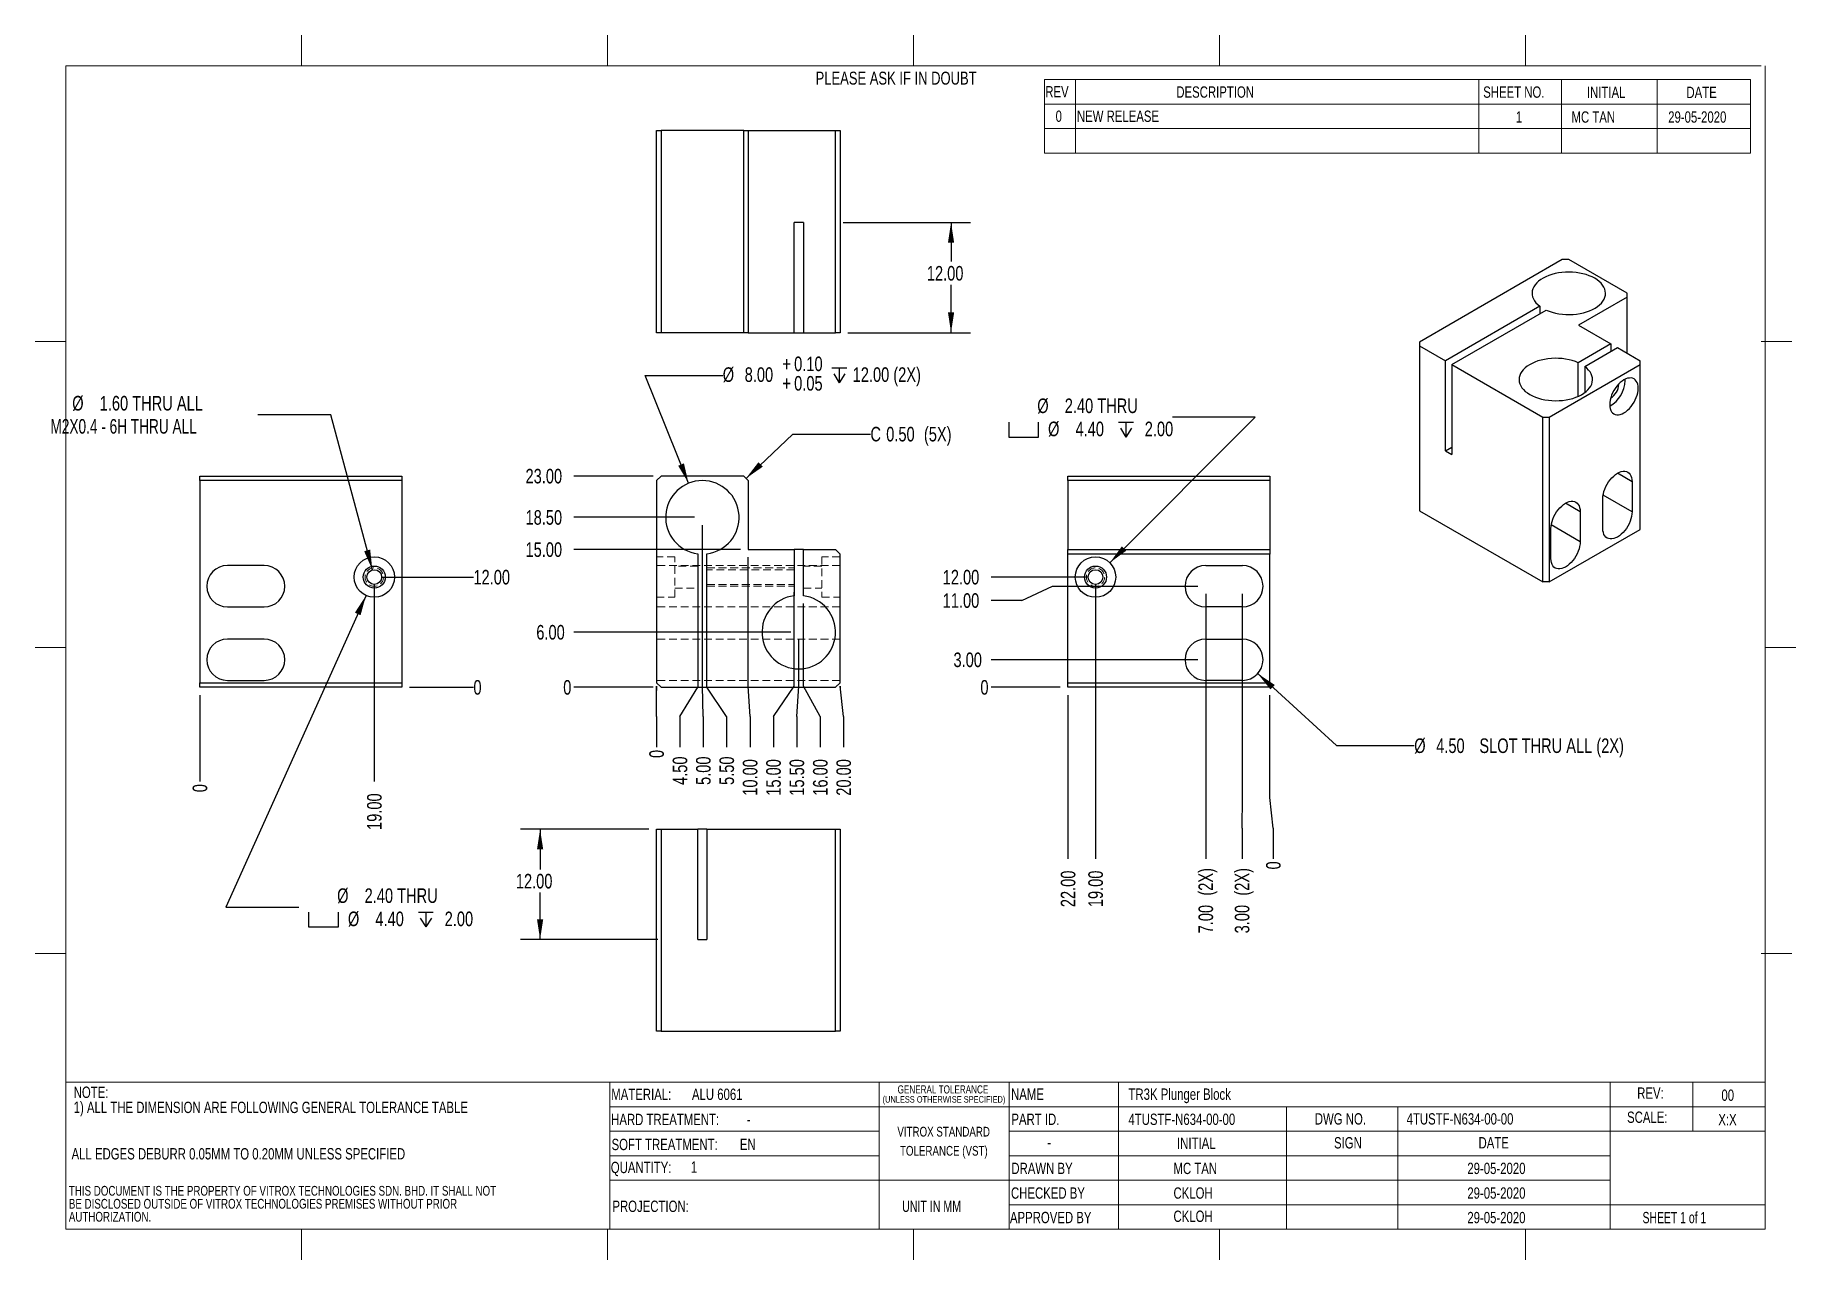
# Model space of a CAD drawing. Header units: millimetres. Extents: x 5 to 293, y 5 to 205.
import ezdxf

# ---------------------------------------------------------------- set-up
doc = ezdxf.new("R2010")
doc.units = ezdxf.units.MM
doc.linetypes.add('HIDDEN', pattern=[1.905, 1.27, -0.635])
doc.layers.add('FORMAT', color=7, linetype='Continuous')
doc.styles.add('SLDTEXTSTYLE0', font='TXT', dxfattribs={"width": 0.75})
doc.styles.add('SLDTEXTSTYLE1', font='TXT', dxfattribs={"width": 0.7})
doc.styles.add('SLDTEXTSTYLE2', font='TXT', dxfattribs={"width": 0.6875})
doc.dimstyles.new('SLDDIMSTYLE0', dxfattribs={"dimtxt": 2.38125, "dimasz": 3.302, "dimexe": 0, "dimexo": 0.0625, "dimgap": 0.595313, "dimtad": 0, "dimtih": 1, "dimtoh": 1, "dimdec": 0, "dimlfac": 0.666667, "dimrnd": 1e-09, "dimdsep": 46, "dimtxsty": 'SLDTEXTSTYLE0', "dimblk1": 'NONE', "dimblk2": 'NONE', "dimsah": 1, "dimcen": 0.09, "dimadec": 0, "dimazin": 2, "dimtfac": 1, "dimtdec": 0, "dimtofl": 0, "dimtmove": 0, "dimatfit": 3, "dimldrblk": 'NONE', "dimfxl": 1, "dimfrac": 2, "dimtolj": 1, "dimtzin": 12, "dimarcsym": 0})
doc.dimstyles.new('SLDDIMSTYLE1', dxfattribs={"dimtxt": 2.38125, "dimasz": 3.302, "dimexe": 0, "dimexo": 0.0625, "dimgap": 0.595313, "dimtad": 0, "dimtih": 1, "dimtoh": 1, "dimlfac": 0.666667, "dimrnd": 1e-09, "dimzin": 4, "dimdsep": 46, "dimtxsty": 'SLDTEXTSTYLE0', "dimblk1": 'NONE', "dimblk2": 'NONE', "dimsah": 1, "dimcen": 0.09, "dimadec": 0, "dimazin": 1, "dimtfac": 1, "dimtofl": 0, "dimtmove": 0, "dimatfit": 3, "dimldrblk": 'NONE', "dimfxl": 1, "dimfrac": 2, "dimtolj": 1, "dimtzin": 12, "dimarcsym": 0})
doc.dimstyles.new('SLDDIMSTYLE2', dxfattribs={"dimtxt": 2.38125, "dimasz": 3.302, "dimexe": 0, "dimexo": 0.0625, "dimgap": 0.595313, "dimtad": 0, "dimtih": 1, "dimtoh": 1, "dimlfac": 0.666667, "dimrnd": 1e-09, "dimzin": 4, "dimdsep": 46, "dimtxsty": 'SLDTEXTSTYLE0', "dimsah": 1, "dimcen": 0, "dimadec": 0, "dimazin": 1, "dimtol": 1, "dimtp": 0.1, "dimtm": -0.05, "dimtfac": 1, "dimtofl": 0, "dimtmove": 0, "dimatfit": 3, "dimfxl": 1, "dimfrac": 2, "dimtolj": 1, "dimtzin": 0, "dimarcsym": 0})
doc.dimstyles.new('SLDDIMSTYLE3', dxfattribs={"dimtxt": 2.38125, "dimasz": 3.302, "dimexe": 0, "dimexo": 0.0625, "dimgap": 0.595313, "dimtad": 0, "dimtih": 1, "dimtoh": 1, "dimlfac": 0.666667, "dimrnd": 1e-09, "dimzin": 4, "dimdsep": 46, "dimtxsty": 'SLDTEXTSTYLE0', "dimblk1": 'NONE', "dimblk2": 'NONE', "dimsah": 1, "dimcen": 0.09, "dimadec": 0, "dimazin": 1, "dimtfac": 1, "dimtofl": 0, "dimtmove": 0, "dimatfit": 3, "dimldrblk": 'NONE', "dimfxl": 1, "dimfrac": 2, "dimtolj": 1, "dimtzin": 12, "dimarcsym": 0})
doc.dimstyles.new('SLDDIMSTYLE4', dxfattribs={"dimtxt": 2.38125, "dimasz": 3.302, "dimexe": 0, "dimexo": 0.0625, "dimgap": 0.595313, "dimtad": 0, "dimtih": 1, "dimtoh": 1, "dimlfac": 0.666667, "dimrnd": 1e-09, "dimzin": 4, "dimdsep": 46, "dimtxsty": 'SLDTEXTSTYLE0', "dimsah": 1, "dimcen": 0, "dimadec": 0, "dimazin": 1, "dimtfac": 1, "dimtofl": 0, "dimtmove": 0, "dimatfit": 3, "dimfxl": 1, "dimfrac": 2, "dimtolj": 1, "dimtzin": 12, "dimarcsym": 0})
doc.dimstyles.new('SLDDIMSTYLE5', dxfattribs={"dimtxt": 2.38125, "dimasz": 3.302, "dimexe": 0, "dimexo": 0.0625, "dimgap": 0.595313, "dimtad": 0, "dimtih": 1, "dimtoh": 1, "dimlfac": 0.666667, "dimrnd": 1e-09, "dimzin": 4, "dimdsep": 46, "dimtxsty": 'SLDTEXTSTYLE0', "dimsah": 1, "dimcen": 0, "dimadec": 0, "dimazin": 1, "dimtfac": 1, "dimtofl": 0, "dimtmove": 0, "dimatfit": 3, "dimfxl": 1, "dimfrac": 2, "dimtolj": 1, "dimtzin": 12, "dimarcsym": 0})
doc.dimstyles.new('SLDDIMSTYLE6', dxfattribs={"dimtxt": 2.38125, "dimasz": 3.302, "dimexe": 0, "dimexo": 0.0625, "dimgap": 0.595313, "dimtad": 0, "dimtih": 1, "dimtoh": 1, "dimlfac": 0.666667, "dimrnd": 1e-09, "dimzin": 4, "dimdsep": 46, "dimtxsty": 'SLDTEXTSTYLE0', "dimsah": 1, "dimcen": 0.09, "dimadec": 0, "dimazin": 1, "dimtfac": 1, "dimtofl": 0, "dimtmove": 0, "dimatfit": 3, "dimfxl": 1, "dimfrac": 2, "dimtolj": 1, "dimtzin": 12, "dimarcsym": 0})

# ---------------------------------------------------------------- blocks, each defined once
blk = doc.blocks.new('SW_NOTE_0')
at = {"color": 0, "linetype": 'Continuous', "lineweight": 0, "char_height": 1.5875, "attachment_point": 1, "style": 'SLDTEXTSTYLE0'}
for s, insert in [('THIS DOCUMENT IS THE PROPERTY OF VITROX TECHNOLOGIES SDN. BHD. IT SHALL NOT', (0, 2.05)), ('AUTHORIZATION.', (0, -2.19)), ('BE DISCLOSED OUTSIDE OF VITROX TECHNOLOGIES PREMISES WITHOUT PRIOR', (0, -0.07))]:
    blk.add_mtext(s, dxfattribs=dict(at, insert=insert))
blk = doc.blocks.new('SW_NOTE_1')
at = {"color": 0, "linetype": 'Continuous', "lineweight": 0, "attachment_point": 2, "style": 'SLDTEXTSTYLE0'}
for s, insert, char_height in [('(UNLESS OTHERWISE SPECIFIED)', (9.22, -0.05), 1.0583), ('GENERAL TOLERANCE', (9.05, 1.71), 1.3229)]:
    blk.add_mtext(s, dxfattribs=dict(at, insert=insert, char_height=char_height))
blk = doc.blocks.new('SW_NOTE_2')
at = {"color": 0, "linetype": 'Continuous', "lineweight": 0, "attachment_point": 1, "style": 'SLDTEXTSTYLE0'}
for s, insert, char_height in [('1) ALL THE DIMENSION ARE FOLLOWING GENERAL TOLERANCE TABLE', (0, -0.08), 1.8521), ('NOTE:', (0, 2.39), 1.852)]:
    blk.add_mtext(s, dxfattribs=dict(at, insert=insert, char_height=char_height))
blk = doc.blocks.new('SW_NOTE_3')
at = {"layer": 'FORMAT', "color": 0, "char_height": 1.5875, "attachment_point": 2, "style": 'SLDTEXTSTYLE0'}
for s, insert in [('VITROX STANDARD', (9.25, 2.05)), ('TOLERANCE (VST)', (9.28, -1.07))]:
    blk.add_mtext(s, dxfattribs=dict(at, insert=insert))
blk = doc.blocks.new('_D')
at = {"layer": 'FORMAT'}
blk.add_line((105.98, 98.51), (93.02, 98.51), dxfattribs=at)
at = {"layer": 'FORMAT', "insert": (91.27, 99.68), "char_height": 2.38, "attachment_point": 1, "style": 'SLDTEXTSTYLE0'}
blk.add_mtext('0', dxfattribs=at)
blk = doc.blocks.new('_None')
blk = doc.blocks.new('_D_1')
at = {"layer": 'FORMAT'}
blk.add_line((128.48, 107.51), (93.02, 107.51), dxfattribs=at)
at = {"layer": 'FORMAT', "insert": (86.87, 108.68), "char_height": 2.381, "attachment_point": 1, "style": 'SLDTEXTSTYLE0'}
blk.add_mtext('6.00', dxfattribs=at)
blk = doc.blocks.new('_D_2')
at = {"layer": 'FORMAT'}
blk.add_line((120.23, 121.01), (93.02, 121.01), dxfattribs=at)
at = {"layer": 'FORMAT', "insert": (85.11, 122.18), "char_height": 2.381, "attachment_point": 1, "style": 'SLDTEXTSTYLE0'}
blk.add_mtext('15.00', dxfattribs=at)
blk = doc.blocks.new('_D_3')
at = {"layer": 'FORMAT'}
blk.add_line((112.73, 126.26), (93.02, 126.26), dxfattribs=at)
at = {"layer": 'FORMAT', "insert": (85.11, 127.43), "char_height": 2.381, "attachment_point": 1, "style": 'SLDTEXTSTYLE0'}
blk.add_mtext('18.50', dxfattribs=at)
blk = doc.blocks.new('_D_4')
at = {"layer": 'FORMAT'}
blk.add_line((105.98, 133.01), (93.02, 133.01), dxfattribs=at)
at = {"layer": 'FORMAT', "insert": (85.11, 134.18), "char_height": 2.381, "attachment_point": 1, "style": 'SLDTEXTSTYLE0'}
blk.add_mtext('23.00', dxfattribs=at)
blk = doc.blocks.new('_D_5')
at = {"layer": 'FORMAT'}
for p, q in [((106.5, 93.71), (106.5, 98.71)), ((106.5, 98.71), (106.5, 97.99)), ((106.5, 93.71), (106.5, 88.71))]:
    blk.add_line(p, q, dxfattribs=at)
at = {"layer": 'FORMAT', "insert": (105.33, 86.95), "char_height": 2.38, "attachment_point": 1, "rotation": 90, "style": 'SLDTEXTSTYLE0'}
blk.add_mtext('0', dxfattribs=at)
blk = doc.blocks.new('_D_6')
at = {"layer": 'FORMAT'}
for q in [(113.25, 98.51), (110.33, 88.71)]:
    blk.add_line((110.33, 93.71), q, dxfattribs=at)
at = {"layer": 'FORMAT', "insert": (109.15, 82.55), "char_height": 2.381, "attachment_point": 1, "rotation": 90, "style": 'SLDTEXTSTYLE0'}
blk.add_mtext('4.50', dxfattribs=at)
blk = doc.blocks.new('_D_7')
at = {"layer": 'FORMAT'}
for p, q in [((114, 98.71), (114, 124.99)), ((114.15, 93.71), (114, 98.71)), ((114.15, 93.71), (114.15, 88.71))]:
    blk.add_line(p, q, dxfattribs=at)
at = {"layer": 'FORMAT', "insert": (112.97, 82.55), "char_height": 2.381, "attachment_point": 1, "rotation": 90, "style": 'SLDTEXTSTYLE0'}
blk.add_mtext('5.00', dxfattribs=at)
blk = doc.blocks.new('_D_8')
at = {"layer": 'FORMAT'}
for q in [(114.75, 98.51), (117.97, 88.71)]:
    blk.add_line((117.97, 93.71), q, dxfattribs=at)
at = {"layer": 'FORMAT', "insert": (116.79, 82.55), "char_height": 2.381, "attachment_point": 1, "rotation": 90, "style": 'SLDTEXTSTYLE0'}
blk.add_mtext('5.50', dxfattribs=at)
blk = doc.blocks.new('_D_9')
at = {"layer": 'FORMAT'}
for p, q in [((121.5, 98.71), (121.5, 119.74)), ((121.79, 93.71), (121.5, 98.71)), ((121.79, 93.71), (121.79, 88.71))]:
    blk.add_line(p, q, dxfattribs=at)
at = {"layer": 'FORMAT', "insert": (120.61, 80.79), "char_height": 2.381, "attachment_point": 1, "rotation": 90, "style": 'SLDTEXTSTYLE0'}
blk.add_mtext('10.00', dxfattribs=at)
blk = doc.blocks.new('_D_10')
at = {"layer": 'FORMAT'}
for p, q in [((129, 98.71), (129, 114.04)), ((125.61, 93.71), (129, 98.71)), ((125.61, 93.71), (125.61, 88.71))]:
    blk.add_line(p, q, dxfattribs=at)
at = {"layer": 'FORMAT', "insert": (124.43, 80.79), "char_height": 2.381, "attachment_point": 1, "rotation": 90, "style": 'SLDTEXTSTYLE0'}
blk.add_mtext('15.00', dxfattribs=at)
blk = doc.blocks.new('_D_11')
at = {"layer": 'FORMAT'}
for p, q in [((129.75, 98.71), (129.75, 106.24)), ((129.43, 93.71), (129.75, 98.71)), ((129.43, 93.71), (129.43, 88.71))]:
    blk.add_line(p, q, dxfattribs=at)
at = {"layer": 'FORMAT', "insert": (128.25, 80.79), "char_height": 2.381, "attachment_point": 1, "rotation": 90, "style": 'SLDTEXTSTYLE0'}
blk.add_mtext('15.50', dxfattribs=at)
blk = doc.blocks.new('_D_12')
at = {"layer": 'FORMAT'}
for p, q in [((130.5, 98.71), (130.5, 112.19)), ((133.25, 93.71), (130.5, 98.71)), ((133.25, 93.71), (133.25, 88.71))]:
    blk.add_line(p, q, dxfattribs=at)
at = {"layer": 'FORMAT', "insert": (132.08, 80.79), "char_height": 2.381, "attachment_point": 1, "rotation": 90, "style": 'SLDTEXTSTYLE0'}
blk.add_mtext('16.00', dxfattribs=at)
blk = doc.blocks.new('_D_13')
at = {"layer": 'FORMAT'}
for p, q in [((137.07, 93.71), (136.5, 98.71)), ((136.5, 98.71), (136.5, 97.99)), ((137.07, 93.71), (137.07, 88.71))]:
    blk.add_line(p, q, dxfattribs=at)
at = {"layer": 'FORMAT', "insert": (135.9, 80.79), "char_height": 2.381, "attachment_point": 1, "rotation": 90, "style": 'SLDTEXTSTYLE0'}
blk.add_mtext('20.00', dxfattribs=at)
blk = doc.blocks.new('SW_SYMBOL_HOLE_DEPTH')
at = {"layer": 'FORMAT', "color": 0}
for p, q in [((0, 875), (800, 875)), ((100, 555), (400, 75)), ((400, 875), (400, 75)), ((700, 555), (400, 75))]:
    blk.add_line(p, q, dxfattribs=at)
blk = doc.blocks.new('_D_14')
at = {"layer": 'FORMAT'}
for p, q in [((111.75, 131.82), (104.63, 149.45)), ((104.63, 149.45), (117.33, 149.45))]:
    blk.add_line(p, q, dxfattribs=at)
blk.add_solid([(111.75, 131.82), (110.99, 135.07), (110.05, 134.69)], dxfattribs=at)
at = {"layer": 'FORMAT', "xscale": 0.0030416748, "yscale": 0.0030416748, "zscale": 0.0030416748}
blk.add_blockref('SW_SYMBOL_HOLE_DEPTH', (135.16, 148.02), dxfattribs=at)
at = {"layer": 'FORMAT', "attachment_point": 1, "style": 'SLDTEXTSTYLE0'}
for s, insert, char_height in [('0.10', (129, 152.52), 2.381), ('%%c', (117.33, 150.76), 2.381), ('8.00', (120.92, 150.76), 2.381), ('+', (127.08, 152.52), 2.38), ('12.00 (2X)', (138.56, 150.76), 2.381), ('+', (127.08, 149.34), 2.38), ('0.05', (129, 149.34), 2.381)]:
    blk.add_mtext(s, dxfattribs=dict(at, insert=insert, char_height=char_height))
blk = doc.blocks.new('SW_CHAMFER_DIMENSION_0')
at = {"layer": 'FORMAT', "color": 0}
for p, q in [((-20.33, -5.34), (-12.7, 1.89)), ((-12.7, 1.89), (0, 1.89))]:
    blk.add_line(p, q, dxfattribs=at)
blk.add_solid([(-20.33, -5.34), (-17.59, -3.44), (-18.29, -2.7)], dxfattribs=at)
at = {"layer": 'FORMAT', "color": 0, "attachment_point": 1, "style": 'SLDTEXTSTYLE0'}
for s, insert, char_height in [('C', (0, 3.07), 2.38), ('0.50', (2.58, 3.07), 2.381), ('(5X)', (8.74, 3.07), 2.381)]:
    blk.add_mtext(s, dxfattribs=dict(at, insert=insert, char_height=char_height))
blk = doc.blocks.new('_D_15')
at = {"layer": 'FORMAT'}
for p, q in [((206.74, 80.51), (206.74, 97.24)), ((207.27, 75.51), (206.74, 80.51)), ((207.27, 75.51), (207.27, 70.51))]:
    blk.add_line(p, q, dxfattribs=at)
at = {"layer": 'FORMAT', "insert": (206.1, 68.75), "char_height": 2.38, "attachment_point": 1, "rotation": 90, "style": 'SLDTEXTSTYLE0'}
blk.add_mtext('0', dxfattribs=at)
blk = doc.blocks.new('_D_16')
at = {"layer": 'FORMAT'}
for p, q in [((202.24, 80.51), (202.24, 113.74)), ((202.17, 75.51), (202.24, 80.51)), ((202.17, 75.51), (202.17, 70.51))]:
    blk.add_line(p, q, dxfattribs=at)
at = {"layer": 'FORMAT', "char_height": 2.381, "attachment_point": 1, "rotation": 90, "style": 'SLDTEXTSTYLE0'}
for s, insert in [('(2X)', (200.99, 64.47)), ('3.00', (200.99, 58.31))]:
    blk.add_mtext(s, dxfattribs=dict(at, insert=insert))
blk = doc.blocks.new('_D_17')
at = {"layer": 'FORMAT'}
blk.add_line((196.24, 113.74), (196.24, 70.51), dxfattribs=at)
at = {"layer": 'FORMAT', "char_height": 2.381, "attachment_point": 1, "rotation": 90, "style": 'SLDTEXTSTYLE0'}
for s, insert in [('(2X)', (195.06, 64.47)), ('7.00', (195.06, 58.31))]:
    blk.add_mtext(s, dxfattribs=dict(at, insert=insert))
blk = doc.blocks.new('_D_18')
at = {"layer": 'FORMAT'}
blk.add_line((178.24, 115.24), (178.24, 70.51), dxfattribs=at)
at = {"layer": 'FORMAT', "insert": (177.06, 62.59), "char_height": 2.381, "attachment_point": 1, "rotation": 90, "style": 'SLDTEXTSTYLE0'}
blk.add_mtext('19.00', dxfattribs=at)
blk = doc.blocks.new('_D_19')
at = {"layer": 'FORMAT'}
blk.add_line((173.74, 97.24), (173.74, 70.51), dxfattribs=at)
at = {"layer": 'FORMAT', "insert": (172.56, 62.59), "char_height": 2.381, "attachment_point": 1, "rotation": 90, "style": 'SLDTEXTSTYLE0'}
blk.add_mtext('22.00', dxfattribs=at)
blk = doc.blocks.new('_D_20')
at = {"layer": 'FORMAT'}
blk.add_line((172.47, 98.51), (161.19, 98.51), dxfattribs=at)
at = {"layer": 'FORMAT', "insert": (159.43, 99.68), "char_height": 2.38, "attachment_point": 1, "style": 'SLDTEXTSTYLE0'}
blk.add_mtext('0', dxfattribs=at)
blk = doc.blocks.new('_D_21')
at = {"layer": 'FORMAT'}
blk.add_line((194.97, 103.01), (161.19, 103.01), dxfattribs=at)
at = {"layer": 'FORMAT', "insert": (155.03, 104.18), "char_height": 2.381, "attachment_point": 1, "style": 'SLDTEXTSTYLE0'}
blk.add_mtext('3.00', dxfattribs=at)
blk = doc.blocks.new('_D_22')
at = {"layer": 'FORMAT'}
for p, q in [((166.19, 112.68), (161.19, 112.68)), ((166.19, 112.68), (171.19, 115.01)), ((171.19, 115.01), (194.97, 115.01))]:
    blk.add_line(p, q, dxfattribs=at)
at = {"layer": 'FORMAT', "insert": (153.27, 113.86), "char_height": 2.381, "attachment_point": 1, "style": 'SLDTEXTSTYLE0'}
blk.add_mtext('11.00', dxfattribs=at)
blk = doc.blocks.new('_D_23')
at = {"layer": 'FORMAT'}
blk.add_line((176.97, 116.51), (161.19, 116.51), dxfattribs=at)
at = {"layer": 'FORMAT', "insert": (153.27, 117.68), "char_height": 2.381, "attachment_point": 1, "style": 'SLDTEXTSTYLE0'}
blk.add_mtext('12.00', dxfattribs=at)
blk = doc.blocks.new('SW_SYMBOL_HOLE_SPOT')
at = {"layer": 'FORMAT', "color": 0}
for p, q in [((0, 875), (0, 75)), ((0, 75), (1600, 75)), ((1600, 75), (1600, 875))]:
    blk.add_line(p, q, dxfattribs=at)
blk = doc.blocks.new('_D_24')
at = {"layer": 'FORMAT'}
for p, q in [((180.57, 118.84), (204.33, 142.6)), ((204.33, 142.6), (190.84, 142.6))]:
    blk.add_line(p, q, dxfattribs=at)
blk.add_solid([(180.57, 118.84), (183.26, 120.81), (182.55, 121.53)], dxfattribs=at)
at = {"layer": 'FORMAT', "xscale": 0.0030416748, "yscale": 0.0030416748, "zscale": 0.0030416748}
for name, p in [('SW_SYMBOL_HOLE_SPOT', (164.05, 139.15)), ('SW_SYMBOL_HOLE_DEPTH', (181.99, 139.15))]:
    blk.add_blockref(name, p, dxfattribs=at)
at = {"layer": 'FORMAT', "char_height": 2.381, "attachment_point": 1, "style": 'SLDTEXTSTYLE0'}
for s, insert in [('%%c', (168.72, 145.67)), ('2.40 THRU', (173.21, 145.67)), ('%%c', (170.48, 141.89)), ('4.40', (174.97, 141.89)), ('2.00', (186.28, 141.89))]:
    blk.add_mtext(s, dxfattribs=dict(at, insert=insert))
blk = doc.blocks.new('_D_25')
at = {"layer": 'FORMAT'}
for p, q in [((204.73, 100.73), (217.61, 89.02)), ((217.61, 89.02), (230.31, 89.02))]:
    blk.add_line(p, q, dxfattribs=at)
blk.add_solid([(204.73, 100.73), (206.83, 98.14), (207.52, 98.89)], dxfattribs=at)
at = {"layer": 'FORMAT', "attachment_point": 1, "style": 'SLDTEXTSTYLE0'}
for s, insert, char_height in [('%%c', (230.31, 90.15), 2.381), ('4.50', (233.9, 90.15), 2.381), ('SLOT THRU ALL (2X)', (240.95, 90.15), 2.3813)]:
    blk.add_mtext(s, dxfattribs=dict(at, insert=insert, char_height=char_height))
blk = doc.blocks.new('_D_26')
at = {"layer": 'FORMAT'}
for p, q in [((105.23, 75.32), (84.31, 75.32)), ((87.49, 75.32), (87.49, 68.74)), ((87.49, 57.32), (87.49, 64.96)), ((106.73, 57.32), (84.31, 57.32))]:
    blk.add_line(p, q, dxfattribs=at)
for points in [[(87.49, 75.32), (86.98, 72.01), (88, 72.01)], [(87.49, 57.32), (88, 60.62), (86.98, 60.62)]]:
    blk.add_solid(points, dxfattribs=at)
at = {"layer": 'FORMAT', "insert": (83.53, 68.03), "char_height": 2.381, "attachment_point": 1, "style": 'SLDTEXTSTYLE0'}
blk.add_mtext('12.00', dxfattribs=at)
blk = doc.blocks.new('_D_27')
at = {"layer": 'FORMAT'}
blk.add_line((66.17, 98.51), (76.6, 98.51), dxfattribs=at)
at = {"layer": 'FORMAT', "insert": (76.6, 99.68), "char_height": 2.38, "attachment_point": 1, "style": 'SLDTEXTSTYLE0'}
blk.add_mtext('0', dxfattribs=at)
blk = doc.blocks.new('_D_28')
at = {"layer": 'FORMAT'}
blk.add_line((61.67, 116.51), (76.6, 116.51), dxfattribs=at)
at = {"layer": 'FORMAT', "insert": (76.6, 117.68), "char_height": 2.381, "attachment_point": 1, "style": 'SLDTEXTSTYLE0'}
blk.add_mtext('12.00', dxfattribs=at)
blk = doc.blocks.new('_D_29')
at = {"layer": 'FORMAT'}
blk.add_line((31.9, 97.24), (31.9, 83.12), dxfattribs=at)
at = {"layer": 'FORMAT', "insert": (30.72, 81.36), "char_height": 2.38, "attachment_point": 1, "rotation": 90, "style": 'SLDTEXTSTYLE0'}
blk.add_mtext('0', dxfattribs=at)
blk = doc.blocks.new('_D_30')
at = {"layer": 'FORMAT'}
blk.add_line((60.4, 115.24), (60.4, 83.12), dxfattribs=at)
at = {"layer": 'FORMAT', "insert": (59.22, 75.2), "char_height": 2.381, "attachment_point": 1, "rotation": 90, "style": 'SLDTEXTSTYLE0'}
blk.add_mtext('19.00', dxfattribs=at)
blk = doc.blocks.new('_D_31')
at = {"layer": 'FORMAT'}
for p, q in [((59.05, 113.5), (36.17, 62.59)), ((36.17, 62.59), (48.07, 62.59))]:
    blk.add_line(p, q, dxfattribs=at)
blk.add_solid([(59.05, 113.5), (57.23, 110.69), (58.16, 110.28)], dxfattribs=at)
at = {"layer": 'FORMAT', "xscale": 0.0030416748, "yscale": 0.0030416748, "zscale": 0.0030416748}
for name, p in [('SW_SYMBOL_HOLE_SPOT', (49.66, 59.13)), ('SW_SYMBOL_HOLE_DEPTH', (67.6, 59.13))]:
    blk.add_blockref(name, p, dxfattribs=at)
at = {"layer": 'FORMAT', "char_height": 2.381, "attachment_point": 1, "style": 'SLDTEXTSTYLE0'}
for s, insert in [('%%c', (54.33, 65.66)), ('2.40 THRU', (58.82, 65.66)), ('%%c', (56.09, 61.87)), ('4.40', (60.58, 61.87)), ('2.00', (71.9, 61.87))]:
    blk.add_mtext(s, dxfattribs=dict(at, insert=insert))
blk = doc.blocks.new('SW_RADIAL_DIMENSION_0')
at = {"layer": 'FORMAT', "color": 0}
for p, q in [((42.25, 0), (30.34, 0)), ((49.04, -25.35), (42.25, 0))]:
    blk.add_line(p, q, dxfattribs=at)
blk.add_solid([(49.04, -25.35), (48.68, -22.03), (47.7, -22.3)], dxfattribs=at)
at = {"layer": 'FORMAT', "color": 0, "attachment_point": 1}
for s, insert, char_height, style in [('%%c', (0, 3.07), 2.381, 'SLDTEXTSTYLE0'), ('1.60 THRU ALL', (4.49, 3.07), 2.3813, 'SLDTEXTSTYLE0'), ('M2X0.4 - 6H THRU ALL', (-3.56, -0.71), 2.3813, 'SLDTEXTSTYLE1')]:
    blk.add_mtext(s, dxfattribs=dict(at, insert=insert, char_height=char_height, style=style))
blk = doc.blocks.new('_D_32')
at = {"layer": 'FORMAT'}
for p, q in [((137.02, 174.42), (157.81, 174.42)), ((154.63, 174.42), (154.63, 168.03)), ((154.63, 156.42), (154.63, 164.24)), ((137.77, 156.42), (157.81, 156.42))]:
    blk.add_line(p, q, dxfattribs=at)
for points in [[(154.63, 174.42), (154.13, 171.12), (155.14, 171.12)], [(154.63, 156.42), (155.14, 159.72), (154.13, 159.72)]]:
    blk.add_solid(points, dxfattribs=at)
at = {"layer": 'FORMAT', "insert": (150.68, 167.31), "char_height": 2.381, "attachment_point": 1, "style": 'SLDTEXTSTYLE0'}
blk.add_mtext('12.00', dxfattribs=at)

msp = doc.modelspace()

# ---------------------------------------------------------------- linework, layer by layer
at = {"color": 7, "linetype": 'Continuous', "lineweight": 18}
for p, q in [((48.5, 200), (48.5, 205)), ((98.5, 205), (98.5, 200)), ((148.5, 200), (148.5, 205)), ((198.5, 205), (198.5, 200)), ((248.5, 200), (248.5, 205)), ((287, 200), (10, 200)), ((10, 200), (10, 10)), ((287.65, 200), (287.65, 10)), ((169.882, 197.76), (285.265, 197.76)), ((169.882, 197.76), (169.882, 185.76)), ((174.952, 197.76), (174.952, 185.76)), ((240.867, 197.76), (240.867, 185.76)), ((254.357, 197.76), (254.357, 185.76)), ((269.998, 197.76), (269.998, 185.76)), ((285.265, 197.76), (285.265, 185.76)), ((169.882, 193.76), (285.265, 193.76)), ((169.882, 189.76), (285.265, 189.76)), ((169.882, 185.76), (285.265, 185.76)), ((10, 155), (5, 155)), ((5, 105), (10, 105)), ((287.65, 105), (292.65, 105)), ((10, 55), (5, 55)), ((98.903, 34), (10, 34)), ((142.894, 34), (98.903, 34)), ((98.903, 34), (98.903, 10)), ((142.894, 34), (142.894, 10)), ((142.894, 34), (142.894, 10)), ((142.894, 34), (287.65, 34)), ((164.113, 10), (164.113, 34)), ((182.006, 26), (182.006, 34)), ((262.338, 30), (262.338, 34)), ((275.81, 30), (275.81, 34)), ((142.894, 30), (98.903, 30)), ((142.894, 30), (287.65, 30)), ((209.429, 26), (209.429, 30)), ((227.634, 26), (227.634, 30)), ((262.338, 10), (262.338, 30)), ((275.81, 26), (275.81, 30)), ((10, 10), (10, 27.806)), ((142.894, 26), (98.903, 26)), ((164.113, 26), (287.65, 26)), ((182.006, 10), (182.006, 26)), ((209.429, 10), (209.429, 26)), ((227.634, 10), (227.634, 26)), ((287.65, 27.806), (287.65, 10)), ((142.894, 22), (98.903, 22)), ((164.113, 22), (262.338, 22)), ((142.894, 18), (98.903, 18)), ((164.113, 18), (262.338, 18)), ((164.113, 14), (287.65, 14)), ((287, 10), (10, 10)), ((10, 10), (68.794, 10)), ((68.794, 10), (116.702, 10)), ((116.702, 10), (142.894, 10)), ((142.894, 10), (254.357, 10)), ((254.357, 10), (287.65, 10))]:
    msp.add_line(p, q, dxfattribs=at)
at = {"color": 7, "linetype": 'Continuous', "lineweight": 25}
for p, q in [((106.504, 156.417), (106.504, 189.417)), ((106.504, 189.417), (107.254, 189.417)), ((107.254, 189.417), (107.254, 156.417)), ((120.754, 189.417), (107.254, 189.417)), ((120.754, 156.417), (120.754, 189.417)), ((120.754, 189.417), (121.504, 189.417)), ((121.504, 189.417), (121.504, 156.417)), ((121.504, 189.417), (135.754, 189.417)), ((135.754, 156.417), (135.754, 189.417)), ((135.754, 189.417), (136.504, 189.417)), ((136.504, 189.417), (136.504, 156.417)), ((130.504, 174.417), (129.004, 174.417)), ((129.004, 156.417), (129.004, 174.417)), ((130.504, 174.417), (130.504, 156.417)), ((254.5, 168.36), (231.165, 154.89)), ((255.56, 168.36), (254.5, 168.36)), ((265.106, 162.85), (255.56, 168.36)), ((265.106, 162.237), (257.151, 157.645)), ((265.106, 162.237), (265.106, 162.85)), ((265.106, 153.053), (265.106, 162.237)), ((250.821, 160.726), (235.408, 151.828)), ((236.469, 151.216), (251.881, 160.114)), ((250.821, 160.726), (250.821, 159.501)), ((107.254, 156.417), (106.504, 156.417)), ((120.754, 156.417), (107.254, 156.417)), ((121.504, 156.417), (120.754, 156.417)), ((121.504, 156.417), (129.004, 156.417)), ((129.004, 156.417), (130.504, 156.417)), ((130.504, 156.417), (135.754, 156.417)), ((136.504, 156.417), (135.754, 156.417)), ((257.151, 157.645), (262.455, 154.584)), ((231.165, 154.89), (231.165, 154.277)), ((231.165, 154.277), (235.408, 151.828)), ((231.165, 154.277), (231.165, 127.332)), ((262.455, 154.584), (257.118, 151.503)), ((258.179, 150.891), (263.515, 153.971)), ((262.455, 154.584), (262.455, 153.359)), ((263.515, 153.971), (267.228, 151.828)), ((235.408, 137.13), (235.408, 151.828)), ((236.469, 151.216), (251.318, 142.644)), ((236.469, 151.216), (236.469, 136.518)), ((252.378, 142.644), (267.228, 151.216)), ((257.118, 146.03), (257.118, 151.503)), ((258.179, 150.891), (258.179, 146.643)), ((267.228, 151.216), (267.228, 151.828)), ((267.228, 124.27), (267.228, 151.216)), ((263.727, 147.97), (263.726, 148.03)), ((264.788, 148.582), (264.779, 148.812)), ((251.318, 142.644), (252.378, 142.644)), ((251.318, 115.698), (251.318, 142.644)), ((252.378, 142.644), (252.378, 115.698)), ((235.408, 137.13), (236.469, 137.743)), ((235.408, 137.13), (236.469, 136.518)), ((31.902, 132.255), (31.902, 133.005)), ((31.902, 133.005), (64.902, 133.005)), ((64.902, 133.005), (64.902, 132.255)), ((107.254, 133.005), (106.504, 132.255)), ((120.754, 133.005), (107.254, 133.005)), ((121.504, 132.255), (120.754, 133.005)), ((173.737, 133.005), (206.737, 133.005)), ((173.737, 132.255), (173.737, 133.005)), ((206.737, 133.005), (206.737, 132.255)), ((64.902, 132.255), (31.902, 132.255)), ((31.902, 132.255), (31.902, 99.255)), ((64.902, 132.255), (64.902, 99.255)), ((106.504, 132.255), (106.504, 99.255)), ((121.504, 132.255), (121.504, 121.005)), ((206.737, 132.255), (173.737, 132.255)), ((173.737, 132.255), (173.737, 121.005)), ((206.737, 132.255), (206.737, 121.005)), ((265.902, 132.078), (265.902, 127.179)), ((231.165, 127.332), (251.318, 115.698)), ((257.417, 127.18), (257.417, 122.281)), ((261.129, 124.424), (261.129, 129.323)), ((252.378, 115.698), (267.228, 124.27)), ((252.644, 119.525), (252.644, 124.425)), ((121.504, 121.005), (129.004, 121.005)), ((129.004, 121.005), (129.004, 113.458)), ((130.504, 121.005), (129.004, 121.005)), ((130.504, 113.458), (130.504, 121.005)), ((130.504, 121.005), (135.754, 121.005)), ((136.504, 120.255), (135.754, 121.005)), ((173.737, 120.255), (173.737, 121.005)), ((173.737, 121.005), (206.737, 121.005)), ((206.737, 121.005), (206.737, 120.255)), ((42.402, 118.38), (36.402, 118.38)), ((113.254, 120.303), (113.254, 98.505)), ((114.754, 98.505), (114.754, 120.303)), ((136.504, 99.255), (136.504, 120.255)), ((173.737, 99.255), (173.737, 120.255)), ((206.737, 120.255), (173.737, 120.255)), ((196.237, 118.38), (202.237, 118.38)), ((206.737, 99.255), (206.737, 120.255)), ((252.378, 115.698), (251.318, 115.698)), ((36.402, 111.63), (42.402, 111.63)), ((202.237, 111.63), (196.237, 111.63)), ((42.402, 106.38), (36.402, 106.38)), ((196.237, 106.38), (202.237, 106.38)), ((31.902, 99.255), (64.902, 99.255)), ((31.902, 98.505), (31.902, 99.255)), ((64.902, 98.505), (31.902, 98.505)), ((36.402, 99.63), (42.402, 99.63)), ((64.902, 99.255), (64.902, 98.505)), ((106.504, 99.255), (107.254, 98.505)), ((107.254, 98.505), (113.254, 98.505)), ((113.254, 98.505), (114.754, 98.505)), ((114.754, 98.505), (135.754, 98.505)), ((135.754, 98.505), (136.504, 99.255)), ((173.737, 99.255), (206.737, 99.255)), ((173.737, 98.505), (173.737, 99.255)), ((206.737, 98.505), (173.737, 98.505)), ((202.237, 99.63), (196.237, 99.63)), ((206.737, 99.255), (206.737, 98.505)), ((106.504, 42.316), (106.504, 75.316)), ((106.504, 75.316), (107.254, 75.316)), ((107.254, 75.316), (107.254, 42.316)), ((107.254, 75.316), (113.254, 75.316)), ((113.254, 57.316), (113.254, 75.316)), ((114.754, 75.316), (113.254, 75.316)), ((114.754, 75.316), (114.754, 57.316)), ((114.754, 75.316), (135.754, 75.316)), ((135.754, 42.316), (135.754, 75.316)), ((135.754, 75.316), (136.504, 75.316)), ((136.504, 75.316), (136.504, 42.316)), ((113.254, 57.316), (114.754, 57.316)), ((107.254, 42.316), (106.504, 42.316)), ((107.254, 42.316), (135.754, 42.316)), ((136.504, 42.316), (135.754, 42.316))]:
    msp.add_line(p, q, dxfattribs=at)
at = {"color": 5, "linetype": 'Continuous', "lineweight": 18}
for p, q in [((287, 155), (292, 155)), ((287, 55), (292, 55)), ((48.5, 10), (48.5, 5)), ((98.5, 5), (98.5, 10)), ((148.5, 10), (148.5, 5)), ((198.5, 5), (198.5, 10)), ((248.5, 10), (248.5, 5))]:
    msp.add_line(p, q, dxfattribs=at)
at = {"color": 1, "linetype": 'Continuous', "lineweight": 25}
for p, q in [((265.902, 132.078), (263.515, 133.456)), ((265.902, 127.179), (261.178, 129.906)), ((257.417, 127.18), (255.03, 128.558)), ((257.417, 122.281), (252.692, 125.008))]:
    msp.add_line(p, q, dxfattribs=at)
at = {"color": 7, "linetype": 'HIDDEN', "lineweight": 18}
for p, q in [((109.504, 119.805), (106.504, 119.805)), ((136.504, 118.38), (106.504, 118.38)), ((109.504, 113.205), (109.504, 119.805)), ((113.254, 118.305), (109.504, 118.305)), ((114.754, 118.005), (129.004, 118.005)), ((133.504, 118.305), (130.504, 118.305)), ((133.504, 119.805), (133.504, 113.205)), ((136.504, 119.805), (133.504, 119.805)), ((129.004, 117.705), (114.754, 117.705)), ((114.754, 115.305), (129.004, 115.305)), ((106.504, 113.205), (109.504, 113.205)), ((109.504, 114.705), (113.254, 114.705)), ((114.754, 115.005), (129.004, 115.005)), ((130.504, 114.705), (133.504, 114.705)), ((133.504, 113.205), (136.504, 113.205)), ((136.504, 111.63), (106.504, 111.63)), ((136.504, 106.38), (106.504, 106.38)), ((136.504, 99.63), (106.504, 99.63))]:
    msp.add_line(p, q, dxfattribs=at)
at = {"color": 7, "linetype": 'Continuous', "lineweight": 25, "flags": 128}
for points in [[(251.881, 160.114), (252.359, 159.92), (252.867, 159.754), (253.401, 159.618), (253.955, 159.512), (254.524, 159.438), (255.103, 159.396), (255.687, 159.387), (256.269, 159.41), (256.844, 159.466), (257.407, 159.554), (257.953, 159.673), (258.476, 159.823), (258.972, 160), (259.435, 160.205), (259.862, 160.435), (260.248, 160.688), (260.59, 160.961), (260.884, 161.252), (261.128, 161.558), (261.319, 161.876), (261.455, 162.204), (261.536, 162.537), (261.56, 162.874), (261.528, 163.21), (261.439, 163.543), (261.294, 163.87), (261.096, 164.186), (260.844, 164.491), (260.543, 164.779), (260.195, 165.049), (259.803, 165.299), (259.371, 165.525), (258.903, 165.726), (258.403, 165.9), (257.876, 166.045), (257.327, 166.16), (256.762, 166.243), (256.185, 166.295), (255.602, 166.313), (255.019, 166.299), (254.441, 166.253), (253.874, 166.174), (253.323, 166.064), (252.792, 165.923), (252.288, 165.753), (251.815, 165.556), (251.378, 165.333), (250.98, 165.087), (250.625, 164.819), (250.317, 164.533), (250.058, 164.231), (249.852, 163.916), (249.699, 163.591), (249.602, 163.259), (249.562, 162.923), (249.578, 162.586), (249.651, 162.251), (249.779, 161.923), (249.962, 161.603), (250.199, 161.295), (250.486, 161.002), (250.821, 160.726)], [(257.118, 151.503), (256.64, 151.696), (256.132, 151.862), (255.599, 151.998), (255.045, 152.104), (254.475, 152.178), (253.896, 152.22), (253.313, 152.23), (252.731, 152.206), (252.155, 152.15), (251.592, 152.062), (251.046, 151.943), (250.523, 151.794), (250.027, 151.616), (249.564, 151.411), (249.137, 151.181), (248.751, 150.929), (248.41, 150.656), (248.116, 150.365), (247.872, 150.058), (247.681, 149.74), (247.544, 149.413), (247.464, 149.079), (247.439, 148.742), (247.472, 148.406), (247.561, 148.073), (247.705, 147.747), (247.904, 147.43), (248.155, 147.126), (248.456, 146.837), (248.804, 146.567), (249.196, 146.317), (249.629, 146.091), (250.097, 145.89), (250.597, 145.716), (251.124, 145.571), (251.672, 145.457), (252.238, 145.373), (252.814, 145.322), (253.397, 145.303), (253.98, 145.317), (254.558, 145.364), (255.125, 145.443), (255.677, 145.553), (256.207, 145.694), (256.711, 145.863), (257.184, 146.061), (257.622, 146.283), (258.02, 146.53), (258.375, 146.797), (258.683, 147.083), (258.941, 147.385), (259.148, 147.7), (259.3, 148.026), (259.397, 148.358), (259.438, 148.694), (259.422, 149.031), (259.349, 149.365), (259.22, 149.693), (259.037, 150.013), (258.801, 150.321), (258.514, 150.615), (258.179, 150.891)], [(266.909, 147.358), (266.89, 147.698), (266.83, 148.009), (266.732, 148.286), (266.597, 148.525), (266.427, 148.72), (266.226, 148.869), (265.997, 148.968), (265.743, 149.018), (265.469, 149.016), (265.18, 148.962), (264.881, 148.858), (264.576, 148.705), (264.271, 148.506), (263.972, 148.265), (263.683, 147.985), (263.409, 147.671), (263.156, 147.328), (262.926, 146.964), (262.725, 146.582), (262.555, 146.191), (262.42, 145.797), (262.322, 145.407), (262.263, 145.027), (262.243, 144.664), (262.263, 144.323), (262.322, 144.012), (262.42, 143.735), (262.555, 143.497), (262.725, 143.302), (262.926, 143.153), (263.156, 143.053), (263.409, 143.004), (263.683, 143.006), (263.972, 143.059), (264.271, 143.163), (264.576, 143.316), (264.881, 143.515), (265.18, 143.757), (265.469, 144.037), (265.743, 144.351), (265.997, 144.693), (266.226, 145.058), (266.427, 145.439), (266.597, 145.83), (266.732, 146.224), (266.83, 146.614), (266.89, 146.995), (266.909, 147.358)], [(261.129, 129.323), (261.149, 129.694), (261.21, 130.083), (261.311, 130.482), (261.449, 130.885), (261.622, 131.285), (261.828, 131.675), (262.063, 132.048), (262.322, 132.398), (262.602, 132.719), (262.898, 133.006), (263.204, 133.253), (263.515, 133.456), (263.827, 133.613), (264.133, 133.719), (264.429, 133.774), (264.709, 133.776), (264.968, 133.726), (265.203, 133.623), (265.409, 133.471), (265.582, 133.272), (265.72, 133.028), (265.821, 132.745), (265.881, 132.426), (265.902, 132.078)], [(252.644, 124.425), (252.664, 124.796), (252.725, 125.185), (252.825, 125.584), (252.963, 125.987), (253.137, 126.387), (253.343, 126.777), (253.577, 127.15), (253.837, 127.5), (254.117, 127.821), (254.412, 128.108), (254.719, 128.355), (255.03, 128.558), (255.342, 128.714), (255.648, 128.821), (255.943, 128.875), (256.223, 128.878), (256.483, 128.827), (256.718, 128.725), (256.923, 128.573), (257.097, 128.373), (257.235, 128.13), (257.335, 127.846), (257.396, 127.528), (257.417, 127.18)], [(265.902, 127.179), (265.881, 126.808), (265.821, 126.419), (265.72, 126.02), (265.582, 125.617), (265.409, 125.217), (265.203, 124.827), (264.968, 124.454), (264.709, 124.104), (264.429, 123.783), (264.133, 123.496), (263.827, 123.249), (263.515, 123.046), (263.204, 122.889), (262.898, 122.783), (262.602, 122.728), (262.322, 122.726), (262.063, 122.776), (261.828, 122.879), (261.622, 123.031), (261.449, 123.23), (261.311, 123.474), (261.21, 123.757), (261.149, 124.076), (261.129, 124.424)], [(257.417, 122.281), (257.396, 121.909), (257.335, 121.52), (257.235, 121.121), (257.097, 120.718), (256.923, 120.318), (256.718, 119.928), (256.483, 119.555), (256.223, 119.205), (255.943, 118.884), (255.648, 118.598), (255.342, 118.351), (255.03, 118.147), (254.719, 117.991), (254.412, 117.884), (254.117, 117.83), (253.837, 117.827), (253.577, 117.878), (253.343, 117.98), (253.137, 118.132), (252.963, 118.332), (252.825, 118.576), (252.725, 118.859), (252.664, 119.177), (252.644, 119.525)]]:
    msp.add_lwpolyline(points, dxfattribs=at)
at = {"color": 7, "linetype": 'Continuous', "lineweight": 25}
for centre, radius in [((60.402, 116.505), 3.3), ((60.402, 116.505), 1.8), ((178.237, 116.505), 3.3), ((178.237, 116.505), 1.8), ((60.402, 116.505), 1.2), ((178.237, 116.505), 1.2)]:
    msp.add_circle(centre, radius, dxfattribs=at)
at = {"color": 7, "linetype": 'HIDDEN', "lineweight": 18}
for centre in [(60.402, 116.505), (178.237, 116.505)]:
    msp.add_circle(centre, 1.5, dxfattribs=at)
at = {"color": 7, "linetype": 'Continuous', "lineweight": 25}
for centre, radius, start, end in [((259.819, 148.771), 4.973, 299.28835, 357.82551), ((260.994, 148.082), 2.736, 300.99376, 357.65147), ((114.004, 126.255), 6, 277.18076, 262.81924), ((36.402, 115.005), 3.375, 90, 270), ((42.402, 115.005), 3.375, 270, 90), ((196.237, 115.005), 3.375, 90, 270), ((202.237, 115.005), 3.375, 270, 90), ((129.754, 107.505), 6, 97.18076, 82.81924), ((36.402, 103.005), 3.375, 90, 270), ((42.402, 103.005), 3.375, 270, 90), ((196.237, 103.005), 3.375, 90, 270), ((202.237, 103.005), 3.375, 270, 90)]:
    msp.add_arc(centre, radius, start, end, dxfattribs=at)
at = {"layer": 'FORMAT', "color": 1, "lineweight": 18}
msp.add_line((142.894, 18), (164.113, 18), dxfattribs=at)

# ---------------------------------------------------------------- block references
at = {"color": 7, "linetype": 'Continuous', "lineweight": 0}
for name, p in [('SW_NOTE_2', (11.286, 30.897)), ('SW_NOTE_1', (144.258, 31.778)), ('SW_NOTE_0', (10.5, 15.011))]:
    msp.add_blockref(name, p, dxfattribs=at)
at = {"layer": 'FORMAT'}
for name, p in [('SW_RADIAL_DIMENSION_0', (11.048, 143.018)), ('SW_CHAMFER_DIMENSION_0', (141.462, 137.968))]:
    msp.add_blockref(name, p, dxfattribs=at)
at = {"layer": 'FORMAT', "color": 1}
msp.add_blockref('SW_NOTE_3', (144.175, 24.664), dxfattribs=at)

# ---------------------------------------------------------------- texts
at = {"color": 7, "linetype": 'Continuous', "lineweight": 0}
for s, insert, char_height, attachment_point, style in [('PLEASE ASK IF IN DOUBT', (132.501, 199.049), 2.11667, 1, 'SLDTEXTSTYLE0'), ('REV', (170.027, 196.696), 1.8521, 1, 'SLDTEXTSTYLE0'), ('DESCRIPTION', (191.438, 196.647), 1.85208, 1, 'SLDTEXTSTYLE0'), ('INITIAL', (258.522, 196.6), 1.8521, 1, 'SLDTEXTSTYLE0'), ('DATE', (274.785, 196.586), 1.8521, 1, 'SLDTEXTSTYLE0'), ('0', (171.718, 192.697), 1.852, 1, 'SLDTEXTSTYLE0'), ('NEW RELEASE', (175.194, 192.693), 1.85208, 1, 'SLDTEXTSTYLE0'), ('MATERIAL:', (99.119, 32.942), 1.8521, 1, 'SLDTEXTSTYLE0'), ('ALU 6061', (112.303, 32.955), 1.8521, 1, 'SLDTEXTSTYLE0'), ('NAME', (164.437, 32.974), 1.8521, 1, 'SLDTEXTSTYLE0'), ('REV:', (266.739, 33.147), 1.8521, 1, 'SLDTEXTSTYLE0'), ('HARD TREATMENT:', (99.101, 28.844), 1.85208, 1, 'SLDTEXTSTYLE0'), ('PART ID.', (164.489, 28.872), 1.8521, 1, 'SLDTEXTSTYLE0'), ('DWG NO.', (214.069, 28.937), 1.8521, 1, 'SLDTEXTSTYLE0'), ('SCALE:', (265.084, 29.208), 1.8521, 1, 'SLDTEXTSTYLE0'), ('X:X', (279.992, 28.815), 1.8521, 1, 'SLDTEXTSTYLE0'), ('-', (121.268, 28.838), 1.852, 1, 'SLDTEXTSTYLE0'), ('ALL EDGES DEBURR 0.05MM TO 0.20MM UNLESS SPECIFIED', (10.942, 23.233), 1.85208, 1, 'SLDTEXTSTYLE0'), ('SOFT TREATMENT:', (99.168, 24.76), 1.85208, 1, 'SLDTEXTSTYLE0'), ('EN', (120.134, 24.772), 1.8521, 1, 'SLDTEXTSTYLE0'), ('-', (170.351, 25.117), 1.852, 1, 'SLDTEXTSTYLE0'), ('INITIAL', (191.556, 24.967), 1.8521, 1, 'SLDTEXTSTYLE0'), ('SIGN', (219.473, 25.033), 1.8521, 2, 'SLDTEXTSTYLE0'), ('DATE', (240.817, 25.033), 1.8521, 1, 'SLDTEXTSTYLE0'), ('QUANTITY:', (99.042, 21.008), 1.8521, 1, 'SLDTEXTSTYLE0'), ('1', (112.118, 21.066), 1.852, 1, 'SLDTEXTSTYLE0'), ('DRAWN BY', (164.487, 20.852), 1.8521, 1, 'SLDTEXTSTYLE0'), ('MC TAN', (190.977, 20.852), 1.8521, 1, 'SLDTEXTSTYLE0'), ('PROJECTION:', (99.301, 14.66), 1.85208, 1, 'SLDTEXTSTYLE0'), ('UNIT IN MM', (146.64, 14.66), 1.8521, 1, 'SLDTEXTSTYLE1'), ('CHECKED BY', (164.428, 16.825), 1.8521, 1, 'SLDTEXTSTYLE0'), ('APPROVED BY', (164.255, 12.83), 1.85208, 1, 'SLDTEXTSTYLE0')]:
    msp.add_mtext(s, dxfattribs=dict(at, insert=insert, char_height=char_height, attachment_point=attachment_point, style=style))
at = {"layer": 'FORMAT', "attachment_point": 1}
for s, insert, char_height, style in [('SHEET NO.', (241.58, 196.639), 1.8521, 'SLDTEXTSTYLE0'), ('1', (246.902, 192.565), 1.852, 'SLDTEXTSTYLE0'), ('MC TAN', (256.007, 192.565), 1.8521, 'SLDTEXTSTYLE0'), ('29-05-2020', (271.804, 192.565), 1.8521, 'SLDTEXTSTYLE0'), ('TR3K Plunger Block', (183.624, 32.974), 1.85208, 'SLDTEXTSTYLE0'), ('00', (280.5, 32.804), 1.8521, 'SLDTEXTSTYLE0'), ('4TUSTF-N634-00-00', (183.614, 28.872), 1.85208, 'SLDTEXTSTYLE0'), ('4TUSTF-N634-00-00', (229.066, 28.937), 1.85208, 'SLDTEXTSTYLE0'), ('29-05-2020', (238.986, 20.852), 1.8521, 'SLDTEXTSTYLE0'), ('CKLOH', (190.977, 16.825), 1.8521, 'SLDTEXTSTYLE0'), ('29-05-2020', (238.986, 16.825), 1.8521, 'SLDTEXTSTYLE0'), ('CKLOH', (190.977, 13.033), 1.8521, 'SLDTEXTSTYLE0'), ('29-05-2020', (238.986, 12.817), 1.8521, 'SLDTEXTSTYLE0'), ('SHEET 1 of 1', (267.611, 12.817), 1.85208, 'SLDTEXTSTYLE2')]:
    msp.add_mtext(s, dxfattribs=dict(at, insert=insert, char_height=char_height, style=style))

# ---------------------------------------------------------------- dimensions: what is measured, and where the dimension line sits
at = {"layer": 'FORMAT'}
for base, p1, p2, picture, middle in [((154.635, 156.417), (135.754, 174.417), (136.504, 156.417), '_D_32', (154.635, 166.135)), ((87.487, 75.316), (108.004, 57.316), (106.504, 75.316), '_D_26', (87.487, 66.853))]:
    dim = msp.add_linear_dim(base=base, p1=p1, p2=p2, angle=90, dimstyle='SLDDIMSTYLE6', dxfattribs=at)
    dim.commit()
    dim.dimension.update_dxf_attribs({"geometry": picture, "text_midpoint": middle, "dimtype": 160})
for p1, p2, text, dimstyle, picture, middle in [((116.253, 120.693), (111.755, 131.818), '<>{\\fGDT;x}12.00 (2X)', 'SLDDIMSTYLE2', '_D_14', (135.359, 149.45)), ((175.904, 114.172), (180.571, 118.839), '<> THRU\\P{\\fGDT;v}%%c 4.40 {\\fGDT;x} 2.00\\P', 'SLDDIMSTYLE4', '_D_24', (178.237, 142.6)), ((61.755, 119.515), (59.049, 113.496), '<> THRU\\P{\\fGDT;v}%%c 4.40 {\\fGDT;x} 2.00\\P', 'SLDDIMSTYLE4', '_D_31', (63.85, 62.587)), ((199.741, 105.277), (204.734, 100.734), '<> SLOT THRU ALL (2X)', 'SLDDIMSTYLE5', '_D_25', (249.947, 89.021))]:
    dim = msp.add_diameter_dim_2p(p1=p1, p2=p2, text=text, dimstyle=dimstyle, dxfattribs=at)
    dim.commit()
    dim.dimension.update_dxf_attribs({"geometry": picture, "text_midpoint": middle, "dimtype": 163})
for feature_location, offset, dtype, origin, dimstyle, picture, middle in [((107.254, 133.005), (-14.229, 0), 0, (107.254, 98.505), 'SLDDIMSTYLE1', '_D_4', (89.067, 133.005)), ((114.004, 126.255), (-20.979, 0), 0, (107.254, 98.505), 'SLDDIMSTYLE1', '_D_3', (89.067, 126.255)), ((114.004, 126.255), (0.143, -37.55), 1, (106.504, 99.255), 'SLDDIMSTYLE1', '_D_7', (114.147, 85.628)), ((121.504, 121.005), (-28.479, 0), 0, (107.254, 98.505), 'SLDDIMSTYLE1', '_D_2', (89.067, 121.005)), ((121.504, 121.005), (0.286, -32.3), 1, (106.504, 99.255), 'SLDDIMSTYLE1', '_D_9', (121.789, 84.748)), ((60.402, 116.505), (0, -33.388), 1, (31.902, 98.505), 'SLDDIMSTYLE1', '_D_30', (60.402, 79.159)), ((60.402, 116.505), (16.203, 0), 0, (64.902, 98.505), 'SLDDIMSTYLE1', '_D_28', (80.562, 116.505)), ((129.004, 115.305), (-3.393, -26.6), 1, (106.504, 99.255), 'SLDDIMSTYLE1', '_D_10', (125.611, 84.748)), ((178.237, 116.505), (-17.051, 0), 0, (173.737, 98.505), 'SLDDIMSTYLE1', '_D_23', (157.229, 116.505)), ((178.237, 116.505), (0, -46), 1, (206.737, 98.505), 'SLDDIMSTYLE1', '_D_18', (178.237, 66.548)), ((130.504, 113.458), (2.75, -24.753), 1, (106.504, 99.255), 'SLDDIMSTYLE1', '_D_12', (133.253, 84.748)), ((196.237, 115.005), (-35.051, -2.321), 0, (173.737, 98.505), 'SLDDIMSTYLE1', '_D_22', (157.229, 112.684)), ((129.754, 107.505), (-36.729, 0), 0, (107.254, 98.505), 'SLDDIMSTYLE1', '_D_1', (89.947, 107.505)), ((129.754, 107.505), (-0.322, -18.8), 1, (106.504, 99.255), 'SLDDIMSTYLE1', '_D_11', (129.432, 84.748)), ((196.237, 103.005), (-35.051, 0), 0, (173.737, 98.505), 'SLDDIMSTYLE1', '_D_21', (158.108, 103.005)), ((31.902141301, 98.50546809), (0, -15.388445739), 1, (31.902141301, 98.50546809), 'SLDDIMSTYLE0', '_D_29', (31.902141301, 82.237282765)), ((64.902141301, 98.50546809), (11.702595118, 0), 0, (64.902141301, 98.50546809), 'SLDDIMSTYLE0', '_D_27', (77.484476005, 98.50546809)), ((107.253747905, 98.50546809), (-14.229041335, 0), 0, (107.253747905, 98.50546809), 'SLDDIMSTYLE0', '_D', (92.144966985, 98.50546809)), ((106.503747905, 99.25546809), (0, -10.54958251), 1, (106.503747905, 99.25546809), 'SLDDIMSTYLE0', '_D_5', (106.503747905, 87.826145994)), ((113.254, 98.505), (-2.929, -9.8), 1, (106.504, 99.255), 'SLDDIMSTYLE1', '_D_6', (110.325, 85.628)), ((114.754, 98.505), (3.214, -9.8), 1, (106.504, 99.255), 'SLDDIMSTYLE1', '_D_8', (117.968, 85.628)), ((136.504, 99.255), (0.571, -10.55), 1, (106.504, 99.255), 'SLDDIMSTYLE1', '_D_13', (137.075, 84.748)), ((173.737468111, 98.50546809), (-12.551002315, 0), 0, (173.737468111, 98.50546809), 'SLDDIMSTYLE0', '_D_20', (160.30672621, 98.50546809)), ((173.737, 98.505), (0, -28), 1, (206.737, 98.505), 'SLDDIMSTYLE1', '_D_19', (173.737, 66.548)), ((206.737468111, 98.50546809), (0.535757284, -28), 1, (206.737468111, 98.50546809), 'SLDDIMSTYLE0', '_D_15', (207.273225395, 69.625728504))]:
    dim = msp.add_ordinate_dim(feature_location=feature_location, offset=offset, dtype=dtype, origin=origin, dimstyle=dimstyle, dxfattribs=at)
    dim.commit()
    dim.dimension.update_dxf_attribs({"geometry": picture, "text_midpoint": middle})
for feature_location, offset, picture, middle in [((196.237, 115.005), (0, -44.5), '_D_17', (196.237, 64.409)), ((202.237, 115.005), (-0.071, -44.5), '_D_16', (202.166, 64.409))]:
    dim = msp.add_ordinate_dim(feature_location=feature_location, offset=offset, dtype=1, origin=(206.737, 98.505), text='<>(2X)', dimstyle='SLDDIMSTYLE3', dxfattribs=at)
    dim.commit()
    dim.dimension.update_dxf_attribs({"geometry": picture, "text_midpoint": middle})

doc.saveas('drawing.dxf')
